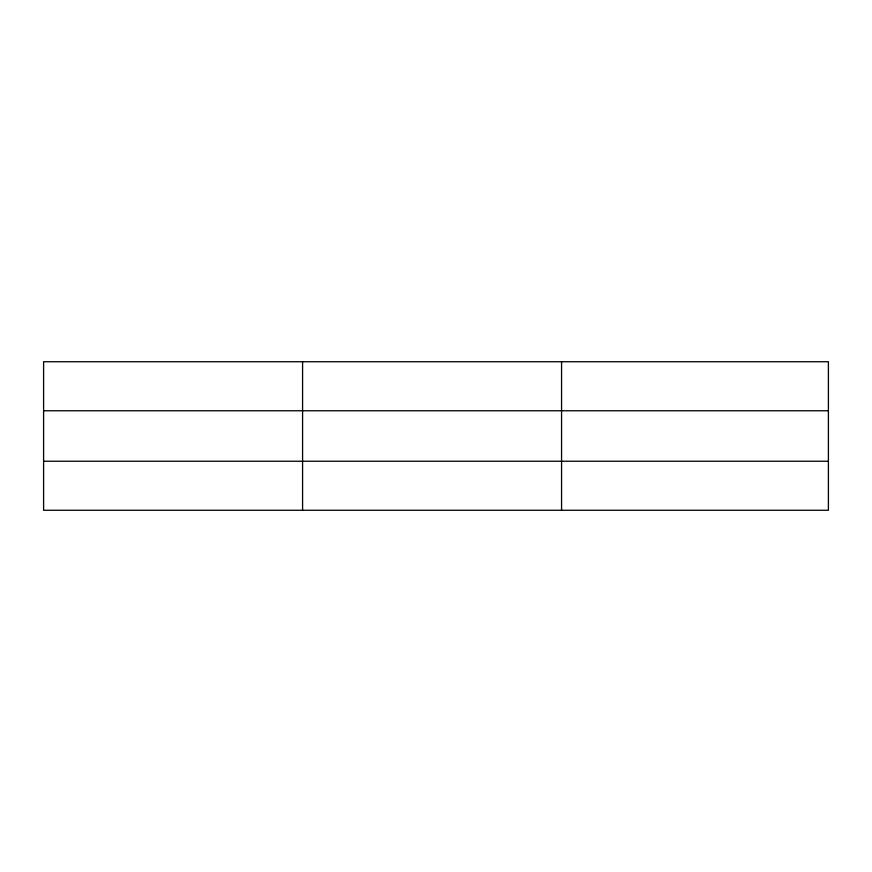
<?xml version="1.0" encoding="UTF-8"?>
<svg xmlns="http://www.w3.org/2000/svg" width="872" height="872" viewBox="0 0 872 872"><rect width="100%" height="100%" fill="white"/><g stroke="black" fill="none" stroke-linecap="round" stroke-linejoin="round"><path stroke-width="1.31" d="M302.584 510.262L302.584 361.738M561.568 510.262L561.568 361.738M828.4 461.244L828.4 510.262L43.6 510.262L43.6 361.738L828.4 361.738L828.4 461.244L43.6 461.244M43.6 410.756L828.4 410.756"/></g></svg>
